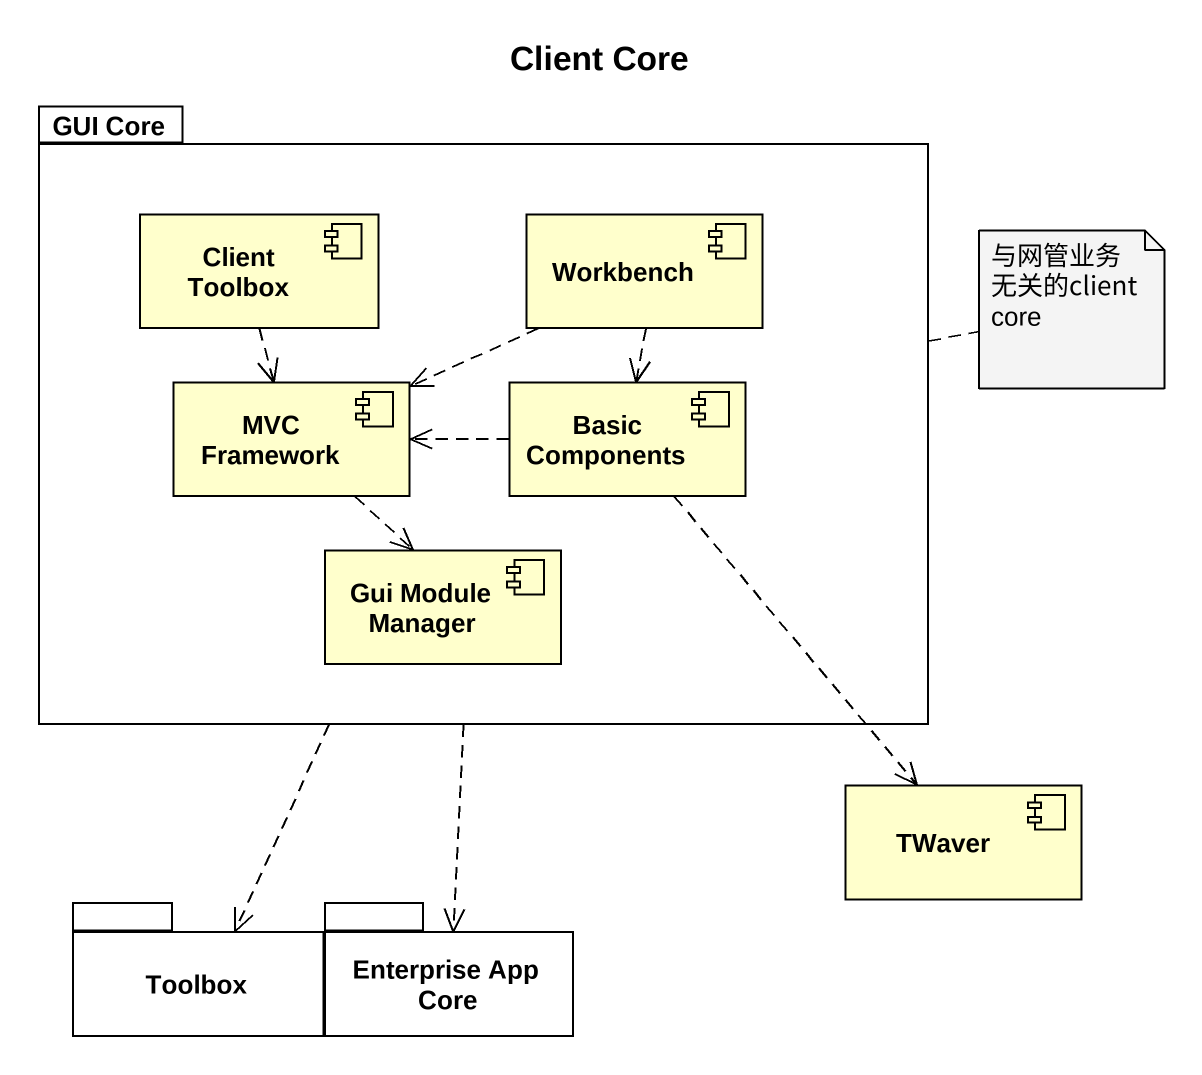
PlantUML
@startuml
title Client Core
package "GUI Core" as GUI_Core {
  component "Client Toolbox" as Client_Toolbox
  component Workbench
  component "MVC Framework" as MVC_Framework
  component "Basic Components" as Basic_Components
  component "Gui Module Manager" as Gui_Module_Manager
}
component TWaver
package Toolbox {
}
package "Enterprise App Core" as Enterprise_App_Core {
}
GUI_Core ..> Toolbox
GUI_Core ..> Enterprise_App_Core
Client_Toolbox ..> MVC_Framework
Workbench .left.> MVC_Framework
Workbench ..> Basic_Components
MVC_Framework ..> Gui_Module_Manager
Basic_Components .left.> MVC_Framework
Basic_Components ..> TWaver
note right of GUI_Core : 与网管业务无关的client core
@enduml
